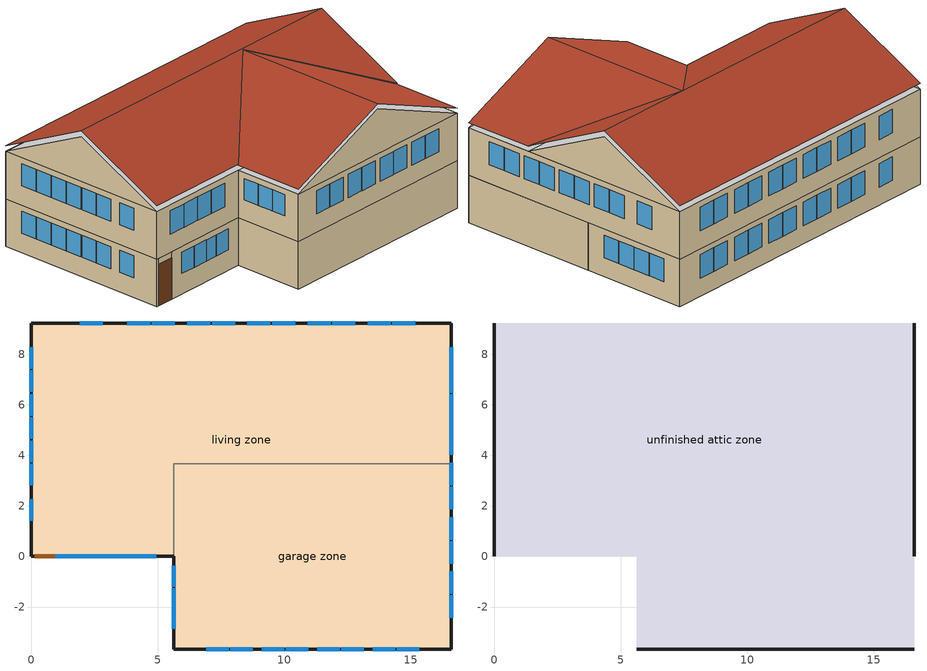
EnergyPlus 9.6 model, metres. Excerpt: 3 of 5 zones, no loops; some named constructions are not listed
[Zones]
garage zone
 floor foundation (FloorFndGrndUnfinSlab): 5.64,-3.66 5.64,3.66 16.61,3.66 16.61,-3.66 z0
 wall outside (WallExtUninsUnfin): 5.64,0 5.64,-3.66 16.61,-3.66 16.61,3.66 z0:2.44
 wall to living zone (WallIntFinInsUnfin Reversed): 16.61,3.66 5.64,3.66 5.64,0 z0:2.44
living zone
 floor to garage zone (FloorFinInsUnfin): 16.61,3.66 16.61,-3.66 5.64,-3.66 5.64,3.66 z2.44
 floor foundation (FloorFndGrndFinSlab): 0,0 0,9.23 16.61,9.23 16.61,3.66 5.64,3.66 5.64,0 z0
 wall outside (WallExtInsFin): 16.61,3.66 16.61,9.23 0,9.23 0,0 0.13,0 1.05,0 5.64,0 z0:2.44; 0,9.23 0,0 5.64,0 5.64,-3.66 16.61,-3.66 16.61,9.23 0,9.23 z2.44:4.88
 window (WindowConstruction): 16.61,4.61 16.61,5.48 / 16.61,5.55 16.61,6.42 / 16.61,6.47 16.61,7.34 / 16.61,7.4 16.61,8.28 z0.97:2.13; 1.74,0 2.55,0 / 2.61,0 3.42,0 / 3.27,0 4.08,0 / 4.14,0 4.95,0 z1.05:2.13; 0,8.26 0,7.41 / 0,7.35 0,6.5 / 0,6.42 0,5.57 / 0,5.51 0,4.66 / 0,4.57 0,3.72 / 0,3.66 0,2.81 / 0,2.27 0,1.42 z3.44:4.57; 15.18,9.23 14.27,9.23 / 4.72,9.23 3.81,9.23 / 2.83,9.23 1.92,9.23 / 14.21,9.23 13.3,9.23 / 12.81,9.23 11.9,9.23 / 11.84,9.23 10.93,9.23 / 10.43,9.23 9.52,9.23 / 9.46,9.23 8.55,9.23 / 8.06,9.23 7.15,9.23 / 7.09,9.23 6.18,9.23 / 5.69,9.23 4.78,9.23 z3.36:4.57; 16.61,-2.43 16.61,-1.54 / 16.61,-1.48 16.61,-0.59 / 16.61,-0.28 16.61,0.61 / 16.61,0.67 16.61,1.56 / 16.61,1.87 16.61,2.76 / 16.61,2.82 16.61,3.7 / 16.61,4.02 16.61,4.9 / 16.61,4.96 16.61,5.85 / 16.61,6.64 16.61,7.53 / 6.92,-3.66 7.8,-3.66 / 7.87,-3.66 8.75,-3.66 / 9.11,-3.66 10,-3.66 / 10.06,-3.66 10.95,-3.66 / 11.31,-3.66 12.19,-3.66 / 12.25,-3.66 13.14,-3.66 / 13.5,-3.66 14.39,-3.66 / 14.45,-3.66 15.34,-3.66 z3.39:4.57; 5.64,-0.37 5.64,-1.19 / 5.64,-1.25 5.64,-2.07 / 5.64,-2.03 5.64,-2.85 z3.48:4.57; 0.95,0 1.85,0 / 1.91,0 2.81,0 / 2.83,0 3.73,0 / 3.79,0 4.69,0 z3.37:4.57; 0,8.26 0,7.41 / 0,7.35 0,6.5 / 0,6.42 0,5.57 / 0,5.51 0,4.66 / 0,4.57 0,3.72 / 0,3.66 0,2.81 / 0,2.27 0,1.42 z1:2.13; 15.18,9.23 14.27,9.23 / 4.72,9.23 3.81,9.23 / 2.83,9.23 1.92,9.23 / 14.21,9.23 13.3,9.23 / 12.81,9.23 11.9,9.23 / 11.84,9.23 10.93,9.23 / 10.43,9.23 9.52,9.23 / 9.46,9.23 8.55,9.23 / 8.06,9.23 7.15,9.23 / 7.09,9.23 6.18,9.23 / 5.69,9.23 4.78,9.23 z0.92:2.13
 door (Door): 0.15,0 1.02,0 z0:2.13
unfinished attic zone
 floor to living zone (FloorFinInsUnfinAttic): 16.61,9.23 16.61,0 0,0 0,9.23 z4.88; 5.64,-3.66 5.64,0 16.61,0 16.61,-3.66 z4.88
 wall outside (WallExtUninsUnfin): 0,4.61,7.18 0,9.23,4.88 0,0,4.88; 16.61,4.61,7.18 16.61,0,4.88 16.61,9.23,4.88; 5.64,-3.66,4.88 16.61,-3.66,4.88 11.13,-3.66,7.17
 roof outside (RoofUnfinInsExt): 0,4.61,7.49 16.61,4.61,7.49 16.61,9.23,5.18 0,9.23,5.18; 5.64,0,5.13 5.64,-3.66,5.13 11.13,-3.66,7.43 11.13,4.59,7.43; 16.61,0,5.13 11.13,4.59,7.43 11.13,-3.66,7.43 16.61,-3.66,5.13; 0,4.61,7.49 0,0,5.18 5.64,0,5.18 11.13,4.59,7.48 16.61,0,5.18 16.61,4.61,7.49
[Material] Roughness=Rough
Name | Thickness {m} | Conductivity {W/m-K} | Density {kg/m3} | Specific Heat {J/kg-K} | Thermal Absorptance | Solar Absorptance | Visible Absorptance
Drywall 0.5 in. | 0.0127 | 0.160291 | 801 | 837.4 | 0.9 | 0.5 | 0.1
Floor Covering | 0.0127 | 0.0433444 | 54.468 | 1339.84 | 0.9 | 0.9 | 0.7
FloorIns | 0.1397 | 1.90491 | 67.691 | 1210.98 | 0.82 | 0.3 | 0.3
FloorUAAdditionalCeilingIns | 0.196342 | 0.0539976 | 16.02 | 1046.75 | 0.9 | 0.7 | 0.7
FloorUATrussandIns | 0.0889 | 0.0564573 | 50.7834 | 1165.1 | 0.9 | 0.5 | 0.9
RoofSheathing | 0.01905 | 0.115458 | 512.64 | 1214.23 | 0.82 | 0.3 | 0.3
WallCMU 1 | 0.1524 | 0.519108 | 1001.12 | 852.065 | 0.82 | 0.3 | 0.82
WallFurring 1 | 0.1016 | 0.0439284 | 110.334 | 1154.52 | 0.82 | 0.3 | 0.82
WallSheathing | 0.0127 | 0.115458 | 512.64 | 1214.23 | 0.82 | 0.3 | 0.3
Wood Floor | 0.015875 | 0.115458 | 544.68 | 1214.23 | 0.9 | 0.7 | 0.7
[Construction]
FloorFinInsUnfin Reversed: Floor Covering, Wood Floor, RoofSheathing, FloorIns
FloorFinInsUnfinAttic Reversed: FloorUAAdditionalCeilingIns, FloorUATrussandIns, Drywall 0.5 in.
WallIntFinInsUnfin: WallSheathing, WallCMU 1, WallFurring 1
[Schedule:File]
clothes_dryer_exhaust: Column Number=12; Rows to Skip at Top=1; Number of Hours of Data=8760; Column Separator=Comma; Interpolate to Timestep=No; Minutes per Item=15
[Schedule:Day:Interval]
res mv_1 bath exhaust schedule allday1; res mv_1 bath exhaust schedule allday10; res mv_1 bath exhaust schedule allday11; res mv_1 bath exhaust schedule allday12; res mv_1 bath exhaust schedule allday2; res mv_1 bath exhaust schedule allday3; res mv_1 bath exhaust schedule allday4; res mv_1 bath exhaust schedule allday5; res mv_1 bath exhaust schedule allday6; res mv_1 bath exhaust schedule allday7; res mv_1 bath exhaust schedule allday8; res mv_1 bath exhaust schedule allday9: No, 01:00, 0, 02:00, 1, 24:00, 0
res mv_1 bath exhaust schedule summer design; res mv_1 range exhaust schedule summer design: No, 24:00, 1
res mv_1 bath exhaust schedule winter design; res mv_1 range exhaust schedule winter design; Schedule Day 16; Schedule Day 17; Schedule Day 20; Schedule Day 21: No, 24:00, 0
res mv_1 range exhaust schedule allday1; res mv_1 range exhaust schedule allday10; res mv_1 range exhaust schedule allday11; res mv_1 range exhaust schedule allday12; res mv_1 range exhaust schedule allday2; res mv_1 range exhaust schedule allday3; res mv_1 range exhaust schedule allday4; res mv_1 range exhaust schedule allday5; res mv_1 range exhaust schedule allday6; res mv_1 range exhaust schedule allday7; res mv_1 range exhaust schedule allday8; res mv_1 range exhaust schedule allday9: No, 18:00, 0, 19:00, 1, 24:00, 0
res nv_1 availability schedule allday1 on; res nv_1 availability schedule allday1 on 1; res nv_1 availability schedule allday1 on 10; res nv_1 availability schedule allday1 on 11; res nv_1 availability schedule allday1 on 2; res nv_1 availability schedule allday1 on 3; res nv_1 availability schedule allday1 on 4; res nv_1 availability schedule allday1 on 5; res nv_1 availability schedule allday1 on 6; res nv_1 availability schedule allday1 on 7; res nv_1 availability schedule allday1 on 8; res nv_1 availability schedule allday1 on 9: No, 01:00, 1, 02:00, 1, 03:00, 1, 04:00, 1, 05:00, 1, 06:00, 1, 07:00, 1, 08:00, 1, 09:00, 1, 10:00, 1, 11:00, 1, 12:00, 1, 13:00, 1, 14:00, 1, 15:00, 1, 16:00, 1, 17:00, 1, 18:00, 1, 19:00, 1, 20:00, 1, 21:00, 1, 22:00, 1, 23:00, 1, 24:00, 1
res nv_1 temp schedule allday1; res nv_1 temp schedule allday12: No, 02:00, 21.1111, 11:00, 20.5556, 24:00, 21.1111
res nv_1 temp schedule allday10; res nv_1 temp schedule allday4; res nv_1 temp schedule allday5; res nv_1 temp schedule allday6; res nv_1 temp schedule allday7; res nv_1 temp schedule allday8; res nv_1 temp schedule allday9: No, 02:00, 22.2222, 11:00, 21.1111, 24:00, 22.2222
res nv_1 temp schedule allday11; res nv_1 temp schedule allday2; res nv_1 temp schedule allday3: No, 24:00, 22.2222
[Schedule:Week:Daily]
res mv_1 bath exhaust schedule Week Rule - Jan1-Jan28: res mv_1 bath exhaust schedule allday1, res mv_1 bath exhaust schedule allday1, res mv_1 bath exhaust schedule allday1, res mv_1 bath exhaust schedule allday1, res mv_1 bath exhaust schedule allday1, res mv_1 bath exhaust schedule allday1, res mv_1 bath exhaust schedule allday1, Schedule Day 21, res mv_1 bath exhaust schedule summer design, res mv_1 bath exhaust schedule winter design, Schedule Day 21, Schedule Day 21
res mv_1 bath exhaust schedule Week Rule - Jan29-Feb4: res mv_1 bath exhaust schedule allday1, res mv_1 bath exhaust schedule allday1, res mv_1 bath exhaust schedule allday1, res mv_1 bath exhaust schedule allday2, res mv_1 bath exhaust schedule allday2, res mv_1 bath exhaust schedule allday2, res mv_1 bath exhaust schedule allday2, Schedule Day 21, res mv_1 bath exhaust schedule summer design, res mv_1 bath exhaust schedule winter design, Schedule Day 21, Schedule Day 21
res mv_1 bath exhaust schedule Week Rule - Feb5-Feb25: res mv_1 bath exhaust schedule allday2, res mv_1 bath exhaust schedule allday2, res mv_1 bath exhaust schedule allday2, res mv_1 bath exhaust schedule allday2, res mv_1 bath exhaust schedule allday2, res mv_1 bath exhaust schedule allday2, res mv_1 bath exhaust schedule allday2, Schedule Day 21, res mv_1 bath exhaust schedule summer design, res mv_1 bath exhaust schedule winter design, Schedule Day 21, Schedule Day 21
res mv_1 bath exhaust schedule Week Rule - Feb26-Mar4: res mv_1 bath exhaust schedule allday2, res mv_1 bath exhaust schedule allday2, res mv_1 bath exhaust schedule allday2, res mv_1 bath exhaust schedule allday3, res mv_1 bath exhaust schedule allday3, res mv_1 bath exhaust schedule allday3, res mv_1 bath exhaust schedule allday3, Schedule Day 21, res mv_1 bath exhaust schedule summer design, res mv_1 bath exhaust schedule winter design, Schedule Day 21, Schedule Day 21
res mv_1 bath exhaust schedule Week Rule - Mar5-Mar25: res mv_1 bath exhaust schedule allday3, res mv_1 bath exhaust schedule allday3, res mv_1 bath exhaust schedule allday3, res mv_1 bath exhaust schedule allday3, res mv_1 bath exhaust schedule allday3, res mv_1 bath exhaust schedule allday3, res mv_1 bath exhaust schedule allday3, Schedule Day 21, res mv_1 bath exhaust schedule summer design, res mv_1 bath exhaust schedule winter design, Schedule Day 21, Schedule Day 21
res mv_1 bath exhaust schedule Week Rule - Mar26-Apr1: res mv_1 bath exhaust schedule allday3, res mv_1 bath exhaust schedule allday3, res mv_1 bath exhaust schedule allday3, res mv_1 bath exhaust schedule allday3, res mv_1 bath exhaust schedule allday3, res mv_1 bath exhaust schedule allday3, res mv_1 bath exhaust schedule allday4, Schedule Day 21, res mv_1 bath exhaust schedule summer design, res mv_1 bath exhaust schedule winter design, Schedule Day 21, Schedule Day 21
res mv_1 bath exhaust schedule Week Rule - Apr2-Apr29: res mv_1 bath exhaust schedule allday4, res mv_1 bath exhaust schedule allday4, res mv_1 bath exhaust schedule allday4, res mv_1 bath exhaust schedule allday4, res mv_1 bath exhaust schedule allday4, res mv_1 bath exhaust schedule allday4, res mv_1 bath exhaust schedule allday4, Schedule Day 21, res mv_1 bath exhaust schedule summer design, res mv_1 bath exhaust schedule winter design, Schedule Day 21, Schedule Day 21
res mv_1 bath exhaust schedule Week Rule - Apr30-May6: res mv_1 bath exhaust schedule allday4, res mv_1 bath exhaust schedule allday5, res mv_1 bath exhaust schedule allday5, res mv_1 bath exhaust schedule allday5, res mv_1 bath exhaust schedule allday5, res mv_1 bath exhaust schedule allday5, res mv_1 bath exhaust schedule allday5, Schedule Day 21, res mv_1 bath exhaust schedule summer design, res mv_1 bath exhaust schedule winter design, Schedule Day 21, Schedule Day 21
res mv_1 bath exhaust schedule Week Rule - May7-May27: res mv_1 bath exhaust schedule allday5, res mv_1 bath exhaust schedule allday5, res mv_1 bath exhaust schedule allday5, res mv_1 bath exhaust schedule allday5, res mv_1 bath exhaust schedule allday5, res mv_1 bath exhaust schedule allday5, res mv_1 bath exhaust schedule allday5, Schedule Day 21, res mv_1 bath exhaust schedule summer design, res mv_1 bath exhaust schedule winter design, Schedule Day 21, Schedule Day 21
res mv_1 bath exhaust schedule Week Rule - May28-Jun3: res mv_1 bath exhaust schedule allday5, res mv_1 bath exhaust schedule allday5, res mv_1 bath exhaust schedule allday5, res mv_1 bath exhaust schedule allday5, res mv_1 bath exhaust schedule allday6, res mv_1 bath exhaust schedule allday6, res mv_1 bath exhaust schedule allday6, Schedule Day 21, res mv_1 bath exhaust schedule summer design, res mv_1 bath exhaust schedule winter design, Schedule Day 21, Schedule Day 21
res mv_1 bath exhaust schedule Week Rule - Jun4-Jun24: res mv_1 bath exhaust schedule allday6, res mv_1 bath exhaust schedule allday6, res mv_1 bath exhaust schedule allday6, res mv_1 bath exhaust schedule allday6, res mv_1 bath exhaust schedule allday6, res mv_1 bath exhaust schedule allday6, res mv_1 bath exhaust schedule allday6, Schedule Day 21, res mv_1 bath exhaust schedule summer design, res mv_1 bath exhaust schedule winter design, Schedule Day 21, Schedule Day 21
res mv_1 bath exhaust schedule Week Rule - Jun25-Jul1: res mv_1 bath exhaust schedule allday6, res mv_1 bath exhaust schedule allday6, res mv_1 bath exhaust schedule allday6, res mv_1 bath exhaust schedule allday6, res mv_1 bath exhaust schedule allday6, res mv_1 bath exhaust schedule allday6, res mv_1 bath exhaust schedule allday7, Schedule Day 21, res mv_1 bath exhaust schedule summer design, res mv_1 bath exhaust schedule winter design, Schedule Day 21, Schedule Day 21
res mv_1 bath exhaust schedule Week Rule - Jul2-Jul29: res mv_1 bath exhaust schedule allday7, res mv_1 bath exhaust schedule allday7, res mv_1 bath exhaust schedule allday7, res mv_1 bath exhaust schedule allday7, res mv_1 bath exhaust schedule allday7, res mv_1 bath exhaust schedule allday7, res mv_1 bath exhaust schedule allday7, Schedule Day 21, res mv_1 bath exhaust schedule summer design, res mv_1 bath exhaust schedule winter design, Schedule Day 21, Schedule Day 21
res mv_1 bath exhaust schedule Week Rule - Jul30-Aug5: res mv_1 bath exhaust schedule allday7, res mv_1 bath exhaust schedule allday7, res mv_1 bath exhaust schedule allday8, res mv_1 bath exhaust schedule allday8, res mv_1 bath exhaust schedule allday8, res mv_1 bath exhaust schedule allday8, res mv_1 bath exhaust schedule allday8, Schedule Day 21, res mv_1 bath exhaust schedule summer design, res mv_1 bath exhaust schedule winter design, Schedule Day 21, Schedule Day 21
res mv_1 bath exhaust schedule Week Rule - Aug6-Aug26: res mv_1 bath exhaust schedule allday8, res mv_1 bath exhaust schedule allday8, res mv_1 bath exhaust schedule allday8, res mv_1 bath exhaust schedule allday8, res mv_1 bath exhaust schedule allday8, res mv_1 bath exhaust schedule allday8, res mv_1 bath exhaust schedule allday8, Schedule Day 21, res mv_1 bath exhaust schedule summer design, res mv_1 bath exhaust schedule winter design, Schedule Day 21, Schedule Day 21
res mv_1 bath exhaust schedule Week Rule - Aug27-Sep2: res mv_1 bath exhaust schedule allday8, res mv_1 bath exhaust schedule allday8, res mv_1 bath exhaust schedule allday8, res mv_1 bath exhaust schedule allday8, res mv_1 bath exhaust schedule allday8, res mv_1 bath exhaust schedule allday9, res mv_1 bath exhaust schedule allday9, Schedule Day 21, res mv_1 bath exhaust schedule summer design, res mv_1 bath exhaust schedule winter design, Schedule Day 21, Schedule Day 21
res mv_1 bath exhaust schedule Week Rule - Sep3-Sep30: res mv_1 bath exhaust schedule allday9, res mv_1 bath exhaust schedule allday9, res mv_1 bath exhaust schedule allday9, res mv_1 bath exhaust schedule allday9, res mv_1 bath exhaust schedule allday9, res mv_1 bath exhaust schedule allday9, res mv_1 bath exhaust schedule allday9, Schedule Day 21, res mv_1 bath exhaust schedule summer design, res mv_1 bath exhaust schedule winter design, Schedule Day 21, Schedule Day 21
res mv_1 bath exhaust schedule Week Rule - Oct1-Oct28: res mv_1 bath exhaust schedule allday10, res mv_1 bath exhaust schedule allday10, res mv_1 bath exhaust schedule allday10, res mv_1 bath exhaust schedule allday10, res mv_1 bath exhaust schedule allday10, res mv_1 bath exhaust schedule allday10, res mv_1 bath exhaust schedule allday10, Schedule Day 21, res mv_1 bath exhaust schedule summer design, res mv_1 bath exhaust schedule winter design, Schedule Day 21, Schedule Day 21
res mv_1 bath exhaust schedule Week Rule - Oct29-Nov4: res mv_1 bath exhaust schedule allday10, res mv_1 bath exhaust schedule allday10, res mv_1 bath exhaust schedule allday10, res mv_1 bath exhaust schedule allday11, res mv_1 bath exhaust schedule allday11, res mv_1 bath exhaust schedule allday11, res mv_1 bath exhaust schedule allday11, Schedule Day 21, res mv_1 bath exhaust schedule summer design, res mv_1 bath exhaust schedule winter design, Schedule Day 21, Schedule Day 21
res mv_1 bath exhaust schedule Week Rule - Nov5-Nov25: res mv_1 bath exhaust schedule allday11, res mv_1 bath exhaust schedule allday11, res mv_1 bath exhaust schedule allday11, res mv_1 bath exhaust schedule allday11, res mv_1 bath exhaust schedule allday11, res mv_1 bath exhaust schedule allday11, res mv_1 bath exhaust schedule allday11, Schedule Day 21, res mv_1 bath exhaust schedule summer design, res mv_1 bath exhaust schedule winter design, Schedule Day 21, Schedule Day 21
res mv_1 bath exhaust schedule Week Rule - Nov26-Dec2: res mv_1 bath exhaust schedule allday11, res mv_1 bath exhaust schedule allday11, res mv_1 bath exhaust schedule allday11, res mv_1 bath exhaust schedule allday11, res mv_1 bath exhaust schedule allday11, res mv_1 bath exhaust schedule allday12, res mv_1 bath exhaust schedule allday12, Schedule Day 21, res mv_1 bath exhaust schedule summer design, res mv_1 bath exhaust schedule winter design, Schedule Day 21, Schedule Day 21
res mv_1 bath exhaust schedule Week Rule - Dec3-Dec31: res mv_1 bath exhaust schedule allday12, res mv_1 bath exhaust schedule allday12, res mv_1 bath exhaust schedule allday12, res mv_1 bath exhaust schedule allday12, res mv_1 bath exhaust schedule allday12, res mv_1 bath exhaust schedule allday12, res mv_1 bath exhaust schedule allday12, Schedule Day 21, res mv_1 bath exhaust schedule summer design, res mv_1 bath exhaust schedule winter design, Schedule Day 21, Schedule Day 21
res mv_1 range exhaust schedule Week Rule - Jan1-Jan28: res mv_1 range exhaust schedule allday1, res mv_1 range exhaust schedule allday1, res mv_1 range exhaust schedule allday1, res mv_1 range exhaust schedule allday1, res mv_1 range exhaust schedule allday1, res mv_1 range exhaust schedule allday1, res mv_1 range exhaust schedule allday1, Schedule Day 20, res mv_1 range exhaust schedule summer design, res mv_1 range exhaust schedule winter design, Schedule Day 20, Schedule Day 20
res mv_1 range exhaust schedule Week Rule - Jan29-Feb4: res mv_1 range exhaust schedule allday1, res mv_1 range exhaust schedule allday1, res mv_1 range exhaust schedule allday1, res mv_1 range exhaust schedule allday2, res mv_1 range exhaust schedule allday2, res mv_1 range exhaust schedule allday2, res mv_1 range exhaust schedule allday2, Schedule Day 20, res mv_1 range exhaust schedule summer design, res mv_1 range exhaust schedule winter design, Schedule Day 20, Schedule Day 20
res mv_1 range exhaust schedule Week Rule - Feb5-Feb25: res mv_1 range exhaust schedule allday2, res mv_1 range exhaust schedule allday2, res mv_1 range exhaust schedule allday2, res mv_1 range exhaust schedule allday2, res mv_1 range exhaust schedule allday2, res mv_1 range exhaust schedule allday2, res mv_1 range exhaust schedule allday2, Schedule Day 20, res mv_1 range exhaust schedule summer design, res mv_1 range exhaust schedule winter design, Schedule Day 20, Schedule Day 20
res mv_1 range exhaust schedule Week Rule - Feb26-Mar4: res mv_1 range exhaust schedule allday2, res mv_1 range exhaust schedule allday2, res mv_1 range exhaust schedule allday2, res mv_1 range exhaust schedule allday3, res mv_1 range exhaust schedule allday3, res mv_1 range exhaust schedule allday3, res mv_1 range exhaust schedule allday3, Schedule Day 20, res mv_1 range exhaust schedule summer design, res mv_1 range exhaust schedule winter design, Schedule Day 20, Schedule Day 20
res mv_1 range exhaust schedule Week Rule - Mar5-Mar25: res mv_1 range exhaust schedule allday3, res mv_1 range exhaust schedule allday3, res mv_1 range exhaust schedule allday3, res mv_1 range exhaust schedule allday3, res mv_1 range exhaust schedule allday3, res mv_1 range exhaust schedule allday3, res mv_1 range exhaust schedule allday3, Schedule Day 20, res mv_1 range exhaust schedule summer design, res mv_1 range exhaust schedule winter design, Schedule Day 20, Schedule Day 20
res mv_1 range exhaust schedule Week Rule - Mar26-Apr1: res mv_1 range exhaust schedule allday3, res mv_1 range exhaust schedule allday3, res mv_1 range exhaust schedule allday3, res mv_1 range exhaust schedule allday3, res mv_1 range exhaust schedule allday3, res mv_1 range exhaust schedule allday3, res mv_1 range exhaust schedule allday4, Schedule Day 20, res mv_1 range exhaust schedule summer design, res mv_1 range exhaust schedule winter design, Schedule Day 20, Schedule Day 20
res mv_1 range exhaust schedule Week Rule - Apr2-Apr29: res mv_1 range exhaust schedule allday4, res mv_1 range exhaust schedule allday4, res mv_1 range exhaust schedule allday4, res mv_1 range exhaust schedule allday4, res mv_1 range exhaust schedule allday4, res mv_1 range exhaust schedule allday4, res mv_1 range exhaust schedule allday4, Schedule Day 20, res mv_1 range exhaust schedule summer design, res mv_1 range exhaust schedule winter design, Schedule Day 20, Schedule Day 20
res mv_1 range exhaust schedule Week Rule - Apr30-May6: res mv_1 range exhaust schedule allday4, res mv_1 range exhaust schedule allday5, res mv_1 range exhaust schedule allday5, res mv_1 range exhaust schedule allday5, res mv_1 range exhaust schedule allday5, res mv_1 range exhaust schedule allday5, res mv_1 range exhaust schedule allday5, Schedule Day 20, res mv_1 range exhaust schedule summer design, res mv_1 range exhaust schedule winter design, Schedule Day 20, Schedule Day 20
res mv_1 range exhaust schedule Week Rule - May7-May27: res mv_1 range exhaust schedule allday5, res mv_1 range exhaust schedule allday5, res mv_1 range exhaust schedule allday5, res mv_1 range exhaust schedule allday5, res mv_1 range exhaust schedule allday5, res mv_1 range exhaust schedule allday5, res mv_1 range exhaust schedule allday5, Schedule Day 20, res mv_1 range exhaust schedule summer design, res mv_1 range exhaust schedule winter design, Schedule Day 20, Schedule Day 20
res mv_1 range exhaust schedule Week Rule - May28-Jun3: res mv_1 range exhaust schedule allday5, res mv_1 range exhaust schedule allday5, res mv_1 range exhaust schedule allday5, res mv_1 range exhaust schedule allday5, res mv_1 range exhaust schedule allday6, res mv_1 range exhaust schedule allday6, res mv_1 range exhaust schedule allday6, Schedule Day 20, res mv_1 range exhaust schedule summer design, res mv_1 range exhaust schedule winter design, Schedule Day 20, Schedule Day 20
res mv_1 range exhaust schedule Week Rule - Jun4-Jun24: res mv_1 range exhaust schedule allday6, res mv_1 range exhaust schedule allday6, res mv_1 range exhaust schedule allday6, res mv_1 range exhaust schedule allday6, res mv_1 range exhaust schedule allday6, res mv_1 range exhaust schedule allday6, res mv_1 range exhaust schedule allday6, Schedule Day 20, res mv_1 range exhaust schedule summer design, res mv_1 range exhaust schedule winter design, Schedule Day 20, Schedule Day 20
res mv_1 range exhaust schedule Week Rule - Jun25-Jul1: res mv_1 range exhaust schedule allday6, res mv_1 range exhaust schedule allday6, res mv_1 range exhaust schedule allday6, res mv_1 range exhaust schedule allday6, res mv_1 range exhaust schedule allday6, res mv_1 range exhaust schedule allday6, res mv_1 range exhaust schedule allday7, Schedule Day 20, res mv_1 range exhaust schedule summer design, res mv_1 range exhaust schedule winter design, Schedule Day 20, Schedule Day 20
res mv_1 range exhaust schedule Week Rule - Jul2-Jul29: res mv_1 range exhaust schedule allday7, res mv_1 range exhaust schedule allday7, res mv_1 range exhaust schedule allday7, res mv_1 range exhaust schedule allday7, res mv_1 range exhaust schedule allday7, res mv_1 range exhaust schedule allday7, res mv_1 range exhaust schedule allday7, Schedule Day 20, res mv_1 range exhaust schedule summer design, res mv_1 range exhaust schedule winter design, Schedule Day 20, Schedule Day 20
res mv_1 range exhaust schedule Week Rule - Jul30-Aug5: res mv_1 range exhaust schedule allday7, res mv_1 range exhaust schedule allday7, res mv_1 range exhaust schedule allday8, res mv_1 range exhaust schedule allday8, res mv_1 range exhaust schedule allday8, res mv_1 range exhaust schedule allday8, res mv_1 range exhaust schedule allday8, Schedule Day 20, res mv_1 range exhaust schedule summer design, res mv_1 range exhaust schedule winter design, Schedule Day 20, Schedule Day 20
res mv_1 range exhaust schedule Week Rule - Aug6-Aug26: res mv_1 range exhaust schedule allday8, res mv_1 range exhaust schedule allday8, res mv_1 range exhaust schedule allday8, res mv_1 range exhaust schedule allday8, res mv_1 range exhaust schedule allday8, res mv_1 range exhaust schedule allday8, res mv_1 range exhaust schedule allday8, Schedule Day 20, res mv_1 range exhaust schedule summer design, res mv_1 range exhaust schedule winter design, Schedule Day 20, Schedule Day 20
res mv_1 range exhaust schedule Week Rule - Aug27-Sep2: res mv_1 range exhaust schedule allday8, res mv_1 range exhaust schedule allday8, res mv_1 range exhaust schedule allday8, res mv_1 range exhaust schedule allday8, res mv_1 range exhaust schedule allday8, res mv_1 range exhaust schedule allday9, res mv_1 range exhaust schedule allday9, Schedule Day 20, res mv_1 range exhaust schedule summer design, res mv_1 range exhaust schedule winter design, Schedule Day 20, Schedule Day 20
res mv_1 range exhaust schedule Week Rule - Sep3-Sep30: res mv_1 range exhaust schedule allday9, res mv_1 range exhaust schedule allday9, res mv_1 range exhaust schedule allday9, res mv_1 range exhaust schedule allday9, res mv_1 range exhaust schedule allday9, res mv_1 range exhaust schedule allday9, res mv_1 range exhaust schedule allday9, Schedule Day 20, res mv_1 range exhaust schedule summer design, res mv_1 range exhaust schedule winter design, Schedule Day 20, Schedule Day 20
res mv_1 range exhaust schedule Week Rule - Oct1-Oct28: res mv_1 range exhaust schedule allday10, res mv_1 range exhaust schedule allday10, res mv_1 range exhaust schedule allday10, res mv_1 range exhaust schedule allday10, res mv_1 range exhaust schedule allday10, res mv_1 range exhaust schedule allday10, res mv_1 range exhaust schedule allday10, Schedule Day 20, res mv_1 range exhaust schedule summer design, res mv_1 range exhaust schedule winter design, Schedule Day 20, Schedule Day 20
res mv_1 range exhaust schedule Week Rule - Oct29-Nov4: res mv_1 range exhaust schedule allday10, res mv_1 range exhaust schedule allday10, res mv_1 range exhaust schedule allday10, res mv_1 range exhaust schedule allday11, res mv_1 range exhaust schedule allday11, res mv_1 range exhaust schedule allday11, res mv_1 range exhaust schedule allday11, Schedule Day 20, res mv_1 range exhaust schedule summer design, res mv_1 range exhaust schedule winter design, Schedule Day 20, Schedule Day 20
res mv_1 range exhaust schedule Week Rule - Nov5-Nov25: res mv_1 range exhaust schedule allday11, res mv_1 range exhaust schedule allday11, res mv_1 range exhaust schedule allday11, res mv_1 range exhaust schedule allday11, res mv_1 range exhaust schedule allday11, res mv_1 range exhaust schedule allday11, res mv_1 range exhaust schedule allday11, Schedule Day 20, res mv_1 range exhaust schedule summer design, res mv_1 range exhaust schedule winter design, Schedule Day 20, Schedule Day 20
res mv_1 range exhaust schedule Week Rule - Nov26-Dec2: res mv_1 range exhaust schedule allday11, res mv_1 range exhaust schedule allday11, res mv_1 range exhaust schedule allday11, res mv_1 range exhaust schedule allday11, res mv_1 range exhaust schedule allday11, res mv_1 range exhaust schedule allday12, res mv_1 range exhaust schedule allday12, Schedule Day 20, res mv_1 range exhaust schedule summer design, res mv_1 range exhaust schedule winter design, Schedule Day 20, Schedule Day 20
res mv_1 range exhaust schedule Week Rule - Dec3-Dec31: res mv_1 range exhaust schedule allday12, res mv_1 range exhaust schedule allday12, res mv_1 range exhaust schedule allday12, res mv_1 range exhaust schedule allday12, res mv_1 range exhaust schedule allday12, res mv_1 range exhaust schedule allday12, res mv_1 range exhaust schedule allday12, Schedule Day 20, res mv_1 range exhaust schedule summer design, res mv_1 range exhaust schedule winter design, Schedule Day 20, Schedule Day 20
res nv_1 avail schedule Week Rule - Jan1-Jan28: Schedule Day 17, res nv_1 availability schedule allday1 on, Schedule Day 17, res nv_1 availability schedule allday1 on, Schedule Day 17, res nv_1 availability schedule allday1 on, Schedule Day 17, Schedule Day 17, Schedule Day 17, Schedule Day 17, Schedule Day 17, Schedule Day 17
res nv_1 avail schedule Week Rule - Jan29-Feb4: Schedule Day 17, res nv_1 availability schedule allday1 on, Schedule Day 17, res nv_1 availability schedule allday1 on 1, Schedule Day 17, res nv_1 availability schedule allday1 on 1, Schedule Day 17, Schedule Day 17, Schedule Day 17, Schedule Day 17, Schedule Day 17, Schedule Day 17
res nv_1 avail schedule Week Rule - Feb5-Feb25: Schedule Day 17, res nv_1 availability schedule allday1 on 1, Schedule Day 17, res nv_1 availability schedule allday1 on 1, Schedule Day 17, res nv_1 availability schedule allday1 on 1, Schedule Day 17, Schedule Day 17, Schedule Day 17, Schedule Day 17, Schedule Day 17, Schedule Day 17
res nv_1 avail schedule Week Rule - Feb26-Mar4: Schedule Day 17, res nv_1 availability schedule allday1 on 1, Schedule Day 17, res nv_1 availability schedule allday1 on 2, Schedule Day 17, res nv_1 availability schedule allday1 on 2, Schedule Day 17, Schedule Day 17, Schedule Day 17, Schedule Day 17, Schedule Day 17, Schedule Day 17
res nv_1 avail schedule Week Rule - Mar5-Apr1: Schedule Day 17, res nv_1 availability schedule allday1 on 2, Schedule Day 17, res nv_1 availability schedule allday1 on 2, Schedule Day 17, res nv_1 availability schedule allday1 on 2, Schedule Day 17, Schedule Day 17, Schedule Day 17, Schedule Day 17, Schedule Day 17, Schedule Day 17
res nv_1 avail schedule Week Rule - Apr2-Apr29: Schedule Day 17, res nv_1 availability schedule allday1 on 3, Schedule Day 17, res nv_1 availability schedule allday1 on 3, Schedule Day 17, res nv_1 availability schedule allday1 on 3, Schedule Day 17, Schedule Day 17, Schedule Day 17, Schedule Day 17, Schedule Day 17, Schedule Day 17
res nv_1 avail schedule Week Rule - Apr30-May27: Schedule Day 17, res nv_1 availability schedule allday1 on 4, Schedule Day 17, res nv_1 availability schedule allday1 on 4, Schedule Day 17, res nv_1 availability schedule allday1 on 4, Schedule Day 17, Schedule Day 17, Schedule Day 17, Schedule Day 17, Schedule Day 17, Schedule Day 17
res nv_1 avail schedule Week Rule - May28-Jun3: Schedule Day 17, res nv_1 availability schedule allday1 on 4, Schedule Day 17, res nv_1 availability schedule allday1 on 4, Schedule Day 17, res nv_1 availability schedule allday1 on 5, Schedule Day 17, Schedule Day 17, Schedule Day 17, Schedule Day 17, Schedule Day 17, Schedule Day 17
res nv_1 avail schedule Week Rule - Jun4-Jul1: Schedule Day 17, res nv_1 availability schedule allday1 on 5, Schedule Day 17, res nv_1 availability schedule allday1 on 5, Schedule Day 17, res nv_1 availability schedule allday1 on 5, Schedule Day 17, Schedule Day 17, Schedule Day 17, Schedule Day 17, Schedule Day 17, Schedule Day 17
res nv_1 avail schedule Week Rule - Jul2-Jul29: Schedule Day 17, res nv_1 availability schedule allday1 on 6, Schedule Day 17, res nv_1 availability schedule allday1 on 6, Schedule Day 17, res nv_1 availability schedule allday1 on 6, Schedule Day 17, Schedule Day 17, Schedule Day 17, Schedule Day 17, Schedule Day 17, Schedule Day 17
res nv_1 avail schedule Week Rule - Jul30-Aug5: Schedule Day 17, res nv_1 availability schedule allday1 on 6, Schedule Day 17, res nv_1 availability schedule allday1 on 7, Schedule Day 17, res nv_1 availability schedule allday1 on 7, Schedule Day 17, Schedule Day 17, Schedule Day 17, Schedule Day 17, Schedule Day 17, Schedule Day 17
res nv_1 avail schedule Week Rule - Aug6-Aug26: Schedule Day 17, res nv_1 availability schedule allday1 on 7, Schedule Day 17, res nv_1 availability schedule allday1 on 7, Schedule Day 17, res nv_1 availability schedule allday1 on 7, Schedule Day 17, Schedule Day 17, Schedule Day 17, Schedule Day 17, Schedule Day 17, Schedule Day 17
res nv_1 avail schedule Week Rule - Aug27-Sep2: Schedule Day 17, res nv_1 availability schedule allday1 on 7, Schedule Day 17, res nv_1 availability schedule allday1 on 7, Schedule Day 17, res nv_1 availability schedule allday1 on 8, Schedule Day 17, Schedule Day 17, Schedule Day 17, Schedule Day 17, Schedule Day 17, Schedule Day 17
res nv_1 avail schedule Week Rule - Sep3-Sep30: Schedule Day 17, res nv_1 availability schedule allday1 on 8, Schedule Day 17, res nv_1 availability schedule allday1 on 8, Schedule Day 17, res nv_1 availability schedule allday1 on 8, Schedule Day 17, Schedule Day 17, Schedule Day 17, Schedule Day 17, Schedule Day 17, Schedule Day 17
res nv_1 avail schedule Week Rule - Oct1-Oct28: Schedule Day 17, res nv_1 availability schedule allday1 on 9, Schedule Day 17, res nv_1 availability schedule allday1 on 9, Schedule Day 17, res nv_1 availability schedule allday1 on 9, Schedule Day 17, Schedule Day 17, Schedule Day 17, Schedule Day 17, Schedule Day 17, Schedule Day 17
res nv_1 avail schedule Week Rule - Oct29-Nov4: Schedule Day 17, res nv_1 availability schedule allday1 on 9, Schedule Day 17, res nv_1 availability schedule allday1 on 10, Schedule Day 17, res nv_1 availability schedule allday1 on 10, Schedule Day 17, Schedule Day 17, Schedule Day 17, Schedule Day 17, Schedule Day 17, Schedule Day 17
res nv_1 avail schedule Week Rule - Nov5-Nov25: Schedule Day 17, res nv_1 availability schedule allday1 on 10, Schedule Day 17, res nv_1 availability schedule allday1 on 10, Schedule Day 17, res nv_1 availability schedule allday1 on 10, Schedule Day 17, Schedule Day 17, Schedule Day 17, Schedule Day 17, Schedule Day 17, Schedule Day 17
res nv_1 avail schedule Week Rule - Nov26-Dec2: Schedule Day 17, res nv_1 availability schedule allday1 on 10, Schedule Day 17, res nv_1 availability schedule allday1 on 10, Schedule Day 17, res nv_1 availability schedule allday1 on 11, Schedule Day 17, Schedule Day 17, Schedule Day 17, Schedule Day 17, Schedule Day 17, Schedule Day 17
res nv_1 avail schedule Week Rule - Dec3-Dec31: Schedule Day 17, res nv_1 availability schedule allday1 on 11, Schedule Day 17, res nv_1 availability schedule allday1 on 11, Schedule Day 17, res nv_1 availability schedule allday1 on 11, Schedule Day 17, Schedule Day 17, Schedule Day 17, Schedule Day 17, Schedule Day 17, Schedule Day 17
res nv_1 temp schedule Week Rule - Jan1-Jan28: res nv_1 temp schedule allday1, res nv_1 temp schedule allday1, res nv_1 temp schedule allday1, res nv_1 temp schedule allday1, res nv_1 temp schedule allday1, res nv_1 temp schedule allday1, res nv_1 temp schedule allday1, Schedule Day 16, Schedule Day 16, Schedule Day 16, Schedule Day 16, Schedule Day 16
res nv_1 temp schedule Week Rule - Jan29-Feb4: res nv_1 temp schedule allday1, res nv_1 temp schedule allday1, res nv_1 temp schedule allday1, res nv_1 temp schedule allday2, res nv_1 temp schedule allday2, res nv_1 temp schedule allday2, res nv_1 temp schedule allday2, Schedule Day 16, Schedule Day 16, Schedule Day 16, Schedule Day 16, Schedule Day 16
res nv_1 temp schedule Week Rule - Feb5-Feb25: res nv_1 temp schedule allday2, res nv_1 temp schedule allday2, res nv_1 temp schedule allday2, res nv_1 temp schedule allday2, res nv_1 temp schedule allday2, res nv_1 temp schedule allday2, res nv_1 temp schedule allday2, Schedule Day 16, Schedule Day 16, Schedule Day 16, Schedule Day 16, Schedule Day 16
res nv_1 temp schedule Week Rule - Feb26-Mar4: res nv_1 temp schedule allday2, res nv_1 temp schedule allday2, res nv_1 temp schedule allday2, res nv_1 temp schedule allday3, res nv_1 temp schedule allday3, res nv_1 temp schedule allday3, res nv_1 temp schedule allday3, Schedule Day 16, Schedule Day 16, Schedule Day 16, Schedule Day 16, Schedule Day 16
res nv_1 temp schedule Week Rule - Mar5-Mar25: res nv_1 temp schedule allday3, res nv_1 temp schedule allday3, res nv_1 temp schedule allday3, res nv_1 temp schedule allday3, res nv_1 temp schedule allday3, res nv_1 temp schedule allday3, res nv_1 temp schedule allday3, Schedule Day 16, Schedule Day 16, Schedule Day 16, Schedule Day 16, Schedule Day 16
res nv_1 temp schedule Week Rule - Mar26-Apr1: res nv_1 temp schedule allday3, res nv_1 temp schedule allday3, res nv_1 temp schedule allday3, res nv_1 temp schedule allday3, res nv_1 temp schedule allday3, res nv_1 temp schedule allday3, res nv_1 temp schedule allday4, Schedule Day 16, Schedule Day 16, Schedule Day 16, Schedule Day 16, Schedule Day 16
res nv_1 temp schedule Week Rule - Apr2-Apr29: res nv_1 temp schedule allday4, res nv_1 temp schedule allday4, res nv_1 temp schedule allday4, res nv_1 temp schedule allday4, res nv_1 temp schedule allday4, res nv_1 temp schedule allday4, res nv_1 temp schedule allday4, Schedule Day 16, Schedule Day 16, Schedule Day 16, Schedule Day 16, Schedule Day 16
res nv_1 temp schedule Week Rule - Apr30-May6: res nv_1 temp schedule allday4, res nv_1 temp schedule allday5, res nv_1 temp schedule allday5, res nv_1 temp schedule allday5, res nv_1 temp schedule allday5, res nv_1 temp schedule allday5, res nv_1 temp schedule allday5, Schedule Day 16, Schedule Day 16, Schedule Day 16, Schedule Day 16, Schedule Day 16
res nv_1 temp schedule Week Rule - May7-May27: res nv_1 temp schedule allday5, res nv_1 temp schedule allday5, res nv_1 temp schedule allday5, res nv_1 temp schedule allday5, res nv_1 temp schedule allday5, res nv_1 temp schedule allday5, res nv_1 temp schedule allday5, Schedule Day 16, Schedule Day 16, Schedule Day 16, Schedule Day 16, Schedule Day 16
res nv_1 temp schedule Week Rule - May28-Jun3: res nv_1 temp schedule allday5, res nv_1 temp schedule allday5, res nv_1 temp schedule allday5, res nv_1 temp schedule allday5, res nv_1 temp schedule allday6, res nv_1 temp schedule allday6, res nv_1 temp schedule allday6, Schedule Day 16, Schedule Day 16, Schedule Day 16, Schedule Day 16, Schedule Day 16
res nv_1 temp schedule Week Rule - Jun4-Jun24: res nv_1 temp schedule allday6, res nv_1 temp schedule allday6, res nv_1 temp schedule allday6, res nv_1 temp schedule allday6, res nv_1 temp schedule allday6, res nv_1 temp schedule allday6, res nv_1 temp schedule allday6, Schedule Day 16, Schedule Day 16, Schedule Day 16, Schedule Day 16, Schedule Day 16
res nv_1 temp schedule Week Rule - Jun25-Jul1: res nv_1 temp schedule allday6, res nv_1 temp schedule allday6, res nv_1 temp schedule allday6, res nv_1 temp schedule allday6, res nv_1 temp schedule allday6, res nv_1 temp schedule allday6, res nv_1 temp schedule allday7, Schedule Day 16, Schedule Day 16, Schedule Day 16, Schedule Day 16, Schedule Day 16
res nv_1 temp schedule Week Rule - Jul2-Jul29: res nv_1 temp schedule allday7, res nv_1 temp schedule allday7, res nv_1 temp schedule allday7, res nv_1 temp schedule allday7, res nv_1 temp schedule allday7, res nv_1 temp schedule allday7, res nv_1 temp schedule allday7, Schedule Day 16, Schedule Day 16, Schedule Day 16, Schedule Day 16, Schedule Day 16
res nv_1 temp schedule Week Rule - Jul30-Aug5: res nv_1 temp schedule allday7, res nv_1 temp schedule allday7, res nv_1 temp schedule allday8, res nv_1 temp schedule allday8, res nv_1 temp schedule allday8, res nv_1 temp schedule allday8, res nv_1 temp schedule allday8, Schedule Day 16, Schedule Day 16, Schedule Day 16, Schedule Day 16, Schedule Day 16
res nv_1 temp schedule Week Rule - Aug6-Aug26: res nv_1 temp schedule allday8, res nv_1 temp schedule allday8, res nv_1 temp schedule allday8, res nv_1 temp schedule allday8, res nv_1 temp schedule allday8, res nv_1 temp schedule allday8, res nv_1 temp schedule allday8, Schedule Day 16, Schedule Day 16, Schedule Day 16, Schedule Day 16, Schedule Day 16
res nv_1 temp schedule Week Rule - Aug27-Sep2: res nv_1 temp schedule allday8, res nv_1 temp schedule allday8, res nv_1 temp schedule allday8, res nv_1 temp schedule allday8, res nv_1 temp schedule allday8, res nv_1 temp schedule allday9, res nv_1 temp schedule allday9, Schedule Day 16, Schedule Day 16, Schedule Day 16, Schedule Day 16, Schedule Day 16
res nv_1 temp schedule Week Rule - Sep3-Sep30: res nv_1 temp schedule allday9, res nv_1 temp schedule allday9, res nv_1 temp schedule allday9, res nv_1 temp schedule allday9, res nv_1 temp schedule allday9, res nv_1 temp schedule allday9, res nv_1 temp schedule allday9, Schedule Day 16, Schedule Day 16, Schedule Day 16, Schedule Day 16, Schedule Day 16
res nv_1 temp schedule Week Rule - Oct1-Oct28: res nv_1 temp schedule allday10, res nv_1 temp schedule allday10, res nv_1 temp schedule allday10, res nv_1 temp schedule allday10, res nv_1 temp schedule allday10, res nv_1 temp schedule allday10, res nv_1 temp schedule allday10, Schedule Day 16, Schedule Day 16, Schedule Day 16, Schedule Day 16, Schedule Day 16
res nv_1 temp schedule Week Rule - Oct29-Nov4: res nv_1 temp schedule allday10, res nv_1 temp schedule allday10, res nv_1 temp schedule allday10, res nv_1 temp schedule allday11, res nv_1 temp schedule allday11, res nv_1 temp schedule allday11, res nv_1 temp schedule allday11, Schedule Day 16, Schedule Day 16, Schedule Day 16, Schedule Day 16, Schedule Day 16
res nv_1 temp schedule Week Rule - Nov5-Nov25: res nv_1 temp schedule allday11, res nv_1 temp schedule allday11, res nv_1 temp schedule allday11, res nv_1 temp schedule allday11, res nv_1 temp schedule allday11, res nv_1 temp schedule allday11, res nv_1 temp schedule allday11, Schedule Day 16, Schedule Day 16, Schedule Day 16, Schedule Day 16, Schedule Day 16
res nv_1 temp schedule Week Rule - Nov26-Dec2: res nv_1 temp schedule allday11, res nv_1 temp schedule allday11, res nv_1 temp schedule allday11, res nv_1 temp schedule allday11, res nv_1 temp schedule allday11, res nv_1 temp schedule allday12, res nv_1 temp schedule allday12, Schedule Day 16, Schedule Day 16, Schedule Day 16, Schedule Day 16, Schedule Day 16
res nv_1 temp schedule Week Rule - Dec3-Dec31: res nv_1 temp schedule allday12, res nv_1 temp schedule allday12, res nv_1 temp schedule allday12, res nv_1 temp schedule allday12, res nv_1 temp schedule allday12, res nv_1 temp schedule allday12, res nv_1 temp schedule allday12, Schedule Day 16, Schedule Day 16, Schedule Day 16, Schedule Day 16, Schedule Day 16
[Schedule:Year]
res mv_1 bath exhaust schedule: res mv_1 bath exhaust schedule Week Rule - Jan1-Jan28, 1, 1, 1, 28, res mv_1 bath exhaust schedule Week Rule - Jan29-Feb4, 1, 29, 2, 4, res mv_1 bath exhaust schedule Week Rule - Feb5-Feb25, 2, 5, 2, 25, res mv_1 bath exhaust schedule Week Rule - Feb26-Mar4, 2, 26, 3, 4, res mv_1 bath exhaust schedule Week Rule - Mar5-Mar25, 3, 5, 3, 25, res mv_1 bath exhaust schedule Week Rule - Mar26-Apr1, 3, 26, 4, 1, res mv_1 bath exhaust schedule Week Rule - Apr2-Apr29, 4, 2, 4, 29, res mv_1 bath exhaust schedule Week Rule - Apr30-May6, 4, 30, 5, 6, res mv_1 bath exhaust schedule Week Rule - May7-May27, 5, 7, 5, 27, res mv_1 bath exhaust schedule Week Rule - May28-Jun3, 5, 28, 6, 3, res mv_1 bath exhaust schedule Week Rule - Jun4-Jun24, 6, 4, 6, 24, res mv_1 bath exhaust schedule Week Rule - Jun25-Jul1, 6, 25, 7, 1, res mv_1 bath exhaust schedule Week Rule - Jul2-Jul29, 7, 2, 7, 29, res mv_1 bath exhaust schedule Week Rule - Jul30-Aug5, 7, 30, 8, 5, res mv_1 bath exhaust schedule Week Rule - Aug6-Aug26, 8, 6, 8, 26, res mv_1 bath exhaust schedule Week Rule - Aug27-Sep2, 8, 27, 9, 2, res mv_1 bath exhaust schedule Week Rule - Sep3-Sep30, 9, 3, 9, 30, res mv_1 bath exhaust schedule Week Rule - Oct1-Oct28, 10, 1, 10, 28, res mv_1 bath exhaust schedule Week Rule - Oct29-Nov4, 10, 29, 11, 4, res mv_1 bath exhaust schedule Week Rule - Nov5-Nov25, 11, 5, 11, 25, res mv_1 bath exhaust schedule Week Rule - Nov26-Dec2, 11, 26, 12, 2, res mv_1 bath exhaust schedule Week Rule - Dec3-Dec31, 12, 3, 12, 31
res mv_1 range exhaust schedule: res mv_1 range exhaust schedule Week Rule - Jan1-Jan28, 1, 1, 1, 28, res mv_1 range exhaust schedule Week Rule - Jan29-Feb4, 1, 29, 2, 4, res mv_1 range exhaust schedule Week Rule - Feb5-Feb25, 2, 5, 2, 25, res mv_1 range exhaust schedule Week Rule - Feb26-Mar4, 2, 26, 3, 4, res mv_1 range exhaust schedule Week Rule - Mar5-Mar25, 3, 5, 3, 25, res mv_1 range exhaust schedule Week Rule - Mar26-Apr1, 3, 26, 4, 1, res mv_1 range exhaust schedule Week Rule - Apr2-Apr29, 4, 2, 4, 29, res mv_1 range exhaust schedule Week Rule - Apr30-May6, 4, 30, 5, 6, res mv_1 range exhaust schedule Week Rule - May7-May27, 5, 7, 5, 27, res mv_1 range exhaust schedule Week Rule - May28-Jun3, 5, 28, 6, 3, res mv_1 range exhaust schedule Week Rule - Jun4-Jun24, 6, 4, 6, 24, res mv_1 range exhaust schedule Week Rule - Jun25-Jul1, 6, 25, 7, 1, res mv_1 range exhaust schedule Week Rule - Jul2-Jul29, 7, 2, 7, 29, res mv_1 range exhaust schedule Week Rule - Jul30-Aug5, 7, 30, 8, 5, res mv_1 range exhaust schedule Week Rule - Aug6-Aug26, 8, 6, 8, 26, res mv_1 range exhaust schedule Week Rule - Aug27-Sep2, 8, 27, 9, 2, res mv_1 range exhaust schedule Week Rule - Sep3-Sep30, 9, 3, 9, 30, res mv_1 range exhaust schedule Week Rule - Oct1-Oct28, 10, 1, 10, 28, res mv_1 range exhaust schedule Week Rule - Oct29-Nov4, 10, 29, 11, 4, res mv_1 range exhaust schedule Week Rule - Nov5-Nov25, 11, 5, 11, 25, res mv_1 range exhaust schedule Week Rule - Nov26-Dec2, 11, 26, 12, 2, res mv_1 range exhaust schedule Week Rule - Dec3-Dec31, 12, 3, 12, 31
res nv_1 avail schedule: res nv_1 avail schedule Week Rule - Jan1-Jan28, 1, 1, 1, 28, res nv_1 avail schedule Week Rule - Jan29-Feb4, 1, 29, 2, 4, res nv_1 avail schedule Week Rule - Feb5-Feb25, 2, 5, 2, 25, res nv_1 avail schedule Week Rule - Feb26-Mar4, 2, 26, 3, 4, res nv_1 avail schedule Week Rule - Mar5-Apr1, 3, 5, 4, 1, res nv_1 avail schedule Week Rule - Apr2-Apr29, 4, 2, 4, 29, res nv_1 avail schedule Week Rule - Apr30-May27, 4, 30, 5, 27, res nv_1 avail schedule Week Rule - May28-Jun3, 5, 28, 6, 3, res nv_1 avail schedule Week Rule - Jun4-Jul1, 6, 4, 7, 1, res nv_1 avail schedule Week Rule - Jul2-Jul29, 7, 2, 7, 29, res nv_1 avail schedule Week Rule - Jul30-Aug5, 7, 30, 8, 5, res nv_1 avail schedule Week Rule - Aug6-Aug26, 8, 6, 8, 26, res nv_1 avail schedule Week Rule - Aug27-Sep2, 8, 27, 9, 2, res nv_1 avail schedule Week Rule - Sep3-Sep30, 9, 3, 9, 30, res nv_1 avail schedule Week Rule - Oct1-Oct28, 10, 1, 10, 28, res nv_1 avail schedule Week Rule - Oct29-Nov4, 10, 29, 11, 4, res nv_1 avail schedule Week Rule - Nov5-Nov25, 11, 5, 11, 25, res nv_1 avail schedule Week Rule - Nov26-Dec2, 11, 26, 12, 2, res nv_1 avail schedule Week Rule - Dec3-Dec31, 12, 3, 12, 31
res nv_1 temp schedule: res nv_1 temp schedule Week Rule - Jan1-Jan28, 1, 1, 1, 28, res nv_1 temp schedule Week Rule - Jan29-Feb4, 1, 29, 2, 4, res nv_1 temp schedule Week Rule - Feb5-Feb25, 2, 5, 2, 25, res nv_1 temp schedule Week Rule - Feb26-Mar4, 2, 26, 3, 4, res nv_1 temp schedule Week Rule - Mar5-Mar25, 3, 5, 3, 25, res nv_1 temp schedule Week Rule - Mar26-Apr1, 3, 26, 4, 1, res nv_1 temp schedule Week Rule - Apr2-Apr29, 4, 2, 4, 29, res nv_1 temp schedule Week Rule - Apr30-May6, 4, 30, 5, 6, res nv_1 temp schedule Week Rule - May7-May27, 5, 7, 5, 27, res nv_1 temp schedule Week Rule - May28-Jun3, 5, 28, 6, 3, res nv_1 temp schedule Week Rule - Jun4-Jun24, 6, 4, 6, 24, res nv_1 temp schedule Week Rule - Jun25-Jul1, 6, 25, 7, 1, res nv_1 temp schedule Week Rule - Jul2-Jul29, 7, 2, 7, 29, res nv_1 temp schedule Week Rule - Jul30-Aug5, 7, 30, 8, 5, res nv_1 temp schedule Week Rule - Aug6-Aug26, 8, 6, 8, 26, res nv_1 temp schedule Week Rule - Aug27-Sep2, 8, 27, 9, 2, res nv_1 temp schedule Week Rule - Sep3-Sep30, 9, 3, 9, 30, res nv_1 temp schedule Week Rule - Oct1-Oct28, 10, 1, 10, 28, res nv_1 temp schedule Week Rule - Oct29-Nov4, 10, 29, 11, 4, res nv_1 temp schedule Week Rule - Nov5-Nov25, 11, 5, 11, 25, res nv_1 temp schedule Week Rule - Nov26-Dec2, 11, 26, 12, 2, res nv_1 temp schedule Week Rule - Dec3-Dec31, 12, 3, 12, 31
